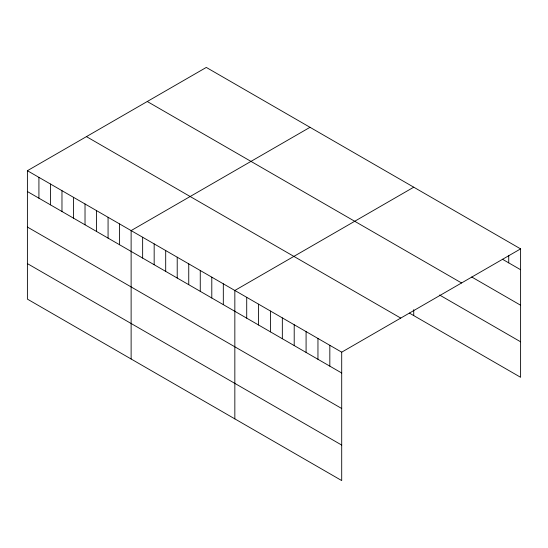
<?xml version="1.0" encoding="UTF-8"?>
<svg xmlns="http://www.w3.org/2000/svg" width="548" height="548" viewBox="0 0 548 548"><rect width="100%" height="100%" fill="white"/><g stroke="black" fill="none" stroke-linecap="round" stroke-linejoin="round"><path stroke-width="0.82" d="M27.4 170.709L341.705 352.172L341.705 480.575L27.4 299.119L27.4 170.709L206.295 67.425L520.6 248.881L520.6 377.291L409.418 313.1M310.017 127.307L131.123 230.592L131.123 358.995M413.74 187.19L234.839 290.474L234.839 418.878M341.705 352.172L520.6 248.881M502.441 259.238L520.6 269.719M471.712 276.993L520.6 305.222M147.261 101.503L461.567 282.967M439.578 295.016L520.6 341.794M86.433 136.623L400.739 318.087M27.4 191.54L341.705 373.003M27.4 227.043L341.705 408.507M27.4 263.615L341.705 445.079M508.729 255.361L508.729 262.862M413.733 309.682L413.733 315.593M329.828 345.315L329.828 366.146M317.956 338.459L317.956 359.296M306.085 331.602L306.085 352.439M294.208 324.745L294.208 345.583M282.336 317.895L282.336 338.726M270.459 311.038L270.459 331.876M258.588 304.181L258.588 325.019M246.716 297.324L246.716 318.162M223.317 283.816L223.317 304.654M211.795 277.165L211.795 298.002M200.267 270.513L200.267 291.344M188.745 263.855L188.745 284.693M177.216 257.204L177.216 278.041M165.695 250.552L165.695 271.383M154.166 243.894L154.166 264.732M142.644 237.243L142.644 258.081M119.594 223.933L119.594 244.771M108.072 217.282L108.072 238.12M96.544 210.631L96.544 231.462M85.022 203.972L85.022 224.81M73.501 197.321L73.501 218.159M61.972 190.67L61.972 211.501M50.45 184.012L50.45 204.849M38.922 177.36L38.922 198.198"/></g></svg>
